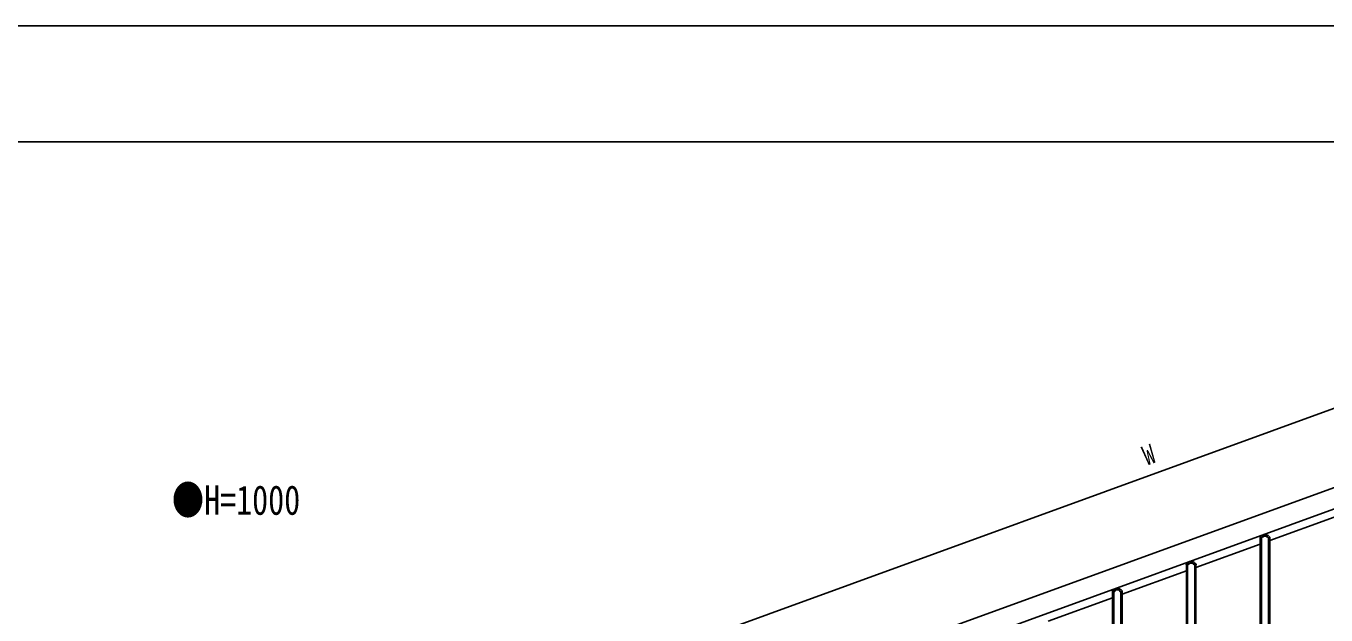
# Model space of a CAD drawing. Units: millimetres, scale not verified. Extents: x -4205 to 4205, y -2970 to 2970.
# Drawn here: x 10 to 2194, y 1980 to 2970 of the extents above; entities that cross this region are included whole.
import ezdxf
from ezdxf.enums import TextEntityAlignment as Align

# ---------------------------------------------------------------- set-up
doc = ezdxf.new("R2010")
doc.units = ezdxf.units.MM
doc.header["$LTSCALE"] = 12
for name, color, linetype in [('0-2_USER1', 3, 'Continuous'), ('0-4_YKK_A1', 4, 'Continuous'), ('0-5_YKK_D', 6, 'Continuous'), ('0-6_YKK_ZWAK', 7, 'Continuous')]:
    doc.layers.add(name, color=color, linetype=linetype)
doc.styles.add('ＭＳ ゴシック', font='')
doc.styles.get('ＭＳ ゴシック').set_extended_font_data('MS Gothic')

msp = doc.modelspace()

# ---------------------------------------------------------------- linework, layer by layer
at = {"layer": '0-4_YKK_A1'}
for p, q in [((1041.47, 1733.56), (2888.94, 2405.99)), ((1159.07, 1812.55), (2748.09, 2390.9)), ((2099.98, 2105), (2208.02, 2144.32)), ((1975.94, 2059.85), (2083.98, 2099.17)), ((2083.6, 2109.62), (2083.64, 2110.29)), ((2083.84, 2109.4), (2083.79, 2109.4)), ((2083.81, 2110.63), (2085.83, 2112.39)), ((2085.82, 2109.4), (2083.84, 2109.4)), ((2083.98, 2109.4), (2083.98, 1269.4)), ((2086.07, 2109.4), (2085.82, 2109.4)), ((2085.83, 2112.39), (2086.87, 2113.29)), ((2085.98, 2109.4), (2085.98, 1269.4)), ((2086.88, 2109.4), (2086.07, 2109.4)), ((2089.38, 2112.4), (2086.88, 2109.4)), ((2086.88, 2109.4), (2086.88, 2109.4)), ((2088.73, 2111.62), (2087.73, 2110.42)), ((2087.73, 2110.42), (2087.73, 2110.42)), ((2088.73, 2111.62), (2088.73, 2111.62)), ((2094.58, 2112.4), (2089.38, 2112.4)), ((2097.08, 2109.4), (2094.58, 2112.4)), ((2095.23, 2111.62), (2095.23, 2111.62)), ((2096.23, 2110.42), (2095.23, 2111.62)), ((2096.23, 2110.42), (2096.23, 2110.42)), ((2097.08, 2109.4), (2097.08, 2109.4)), ((2097.89, 2109.4), (2097.08, 2109.4)), ((2097.1, 2113.29), (2098.13, 2112.39)), ((2098.15, 2109.4), (2097.89, 2109.4)), ((2097.98, 2109.4), (2097.98, 1269.4)), ((2098.13, 2112.39), (2100.16, 2110.63)), ((2100.13, 2109.4), (2098.15, 2109.4)), ((2099.98, 2109.4), (2099.98, 1269.4)), ((2100.17, 2109.4), (2100.13, 2109.4)), ((2100.33, 2110.29), (2100.37, 2109.62)), ((1851.9, 2014.7), (1959.94, 2054.03)), ((1959.56, 2064.47), (1959.6, 2065.14)), ((1959.8, 2064.26), (1959.76, 2064.26)), ((1959.77, 2065.49), (1961.79, 2067.24)), ((1961.78, 2064.26), (1959.8, 2064.26)), ((1959.94, 2064.26), (1959.94, 1224.26)), ((1962.03, 2064.26), (1961.78, 2064.26)), ((1961.79, 2067.24), (1962.83, 2068.14)), ((1961.94, 2064.26), (1961.94, 1224.26)), ((1962.84, 2064.26), (1962.03, 2064.26)), ((1965.34, 2067.26), (1962.84, 2064.26)), ((1962.84, 2064.26), (1962.84, 2064.26)), ((1964.69, 2066.48), (1963.69, 2065.28)), ((1963.69, 2065.28), (1963.69, 2065.28)), ((1964.69, 2066.48), (1964.69, 2066.48)), ((1970.54, 2067.26), (1965.34, 2067.26)), ((1973.04, 2064.26), (1970.54, 2067.26)), ((1971.19, 2066.48), (1971.19, 2066.48)), ((1972.19, 2065.28), (1971.19, 2066.48)), ((1972.19, 2065.28), (1972.19, 2065.28)), ((1973.04, 2064.26), (1973.04, 2064.26)), ((1973.85, 2064.26), (1973.04, 2064.26)), ((1973.06, 2068.14), (1974.1, 2067.24)), ((1974.11, 2064.26), (1973.85, 2064.26)), ((1973.94, 2064.26), (1973.94, 1224.26)), ((1974.1, 2067.24), (1976.12, 2065.49)), ((1976.09, 2064.26), (1974.11, 2064.26)), ((1975.94, 2064.26), (1975.94, 1224.26)), ((1976.13, 2064.26), (1976.09, 2064.26)), ((1976.29, 2065.14), (1976.33, 2064.47)), ((1835.52, 2019.32), (1835.56, 2019.99)), ((1835.76, 2019.11), (1835.72, 2019.11)), ((1835.73, 2020.34), (1837.75, 2022.1)), ((1837.74, 2019.11), (1835.76, 2019.11)), ((1835.9, 2019.11), (1835.9, 1179.11)), ((1837.99, 2019.11), (1837.74, 2019.11)), ((1837.75, 2022.1), (1838.79, 2023)), ((1837.9, 2019.11), (1837.9, 1179.11)), ((1838.8, 2019.11), (1837.99, 2019.11)), ((1841.3, 2022.11), (1838.8, 2019.11)), ((1838.8, 2019.11), (1838.8, 2019.11)), ((1840.65, 2021.33), (1839.65, 2020.13)), ((1839.65, 2020.13), (1839.65, 2020.13)), ((1840.65, 2021.33), (1840.65, 2021.33)), ((1846.5, 2022.11), (1841.3, 2022.11)), ((1849, 2019.11), (1846.5, 2022.11)), ((1847.15, 2021.33), (1847.15, 2021.33)), ((1848.15, 2020.13), (1847.15, 2021.33)), ((1848.15, 2020.13), (1848.15, 2020.13)), ((1849, 2019.11), (1849, 2019.11)), ((1849.81, 2019.11), (1849, 2019.11)), ((1849.02, 2023), (1850.06, 2022.1)), ((1850.07, 2019.11), (1849.81, 2019.11)), ((1849.9, 2019.11), (1849.9, 1179.11)), ((1850.06, 2022.1), (1852.08, 2020.34)), ((1852.05, 2019.11), (1850.07, 2019.11)), ((1851.9, 2019.11), (1851.9, 1179.11)), ((1852.09, 2019.11), (1852.05, 2019.11)), ((1852.25, 2019.99), (1852.29, 2019.32)), ((1727.86, 1969.56), (1835.9, 2008.88))]:
    msp.add_line(p, q, dxfattribs=at)
for centre, radius, start, end in [((2083.79, 2109.6), 0.2, 176.5, 270), ((2084.14, 2110.26), 0.5, 131, 176.5), ((2091.98, 2107.4), 7.8, 49, 131), ((2099.83, 2110.26), 0.5, 3.5, 49), ((2100.17, 2109.6), 0.2, 270, 3.5), ((1959.76, 2064.46), 0.2, 176.5, 270), ((1960.1, 2065.11), 0.5, 131, 176.5), ((1967.94, 2062.26), 7.8, 49, 131), ((1975.79, 2065.11), 0.5, 3.5, 49), ((1976.13, 2064.46), 0.2, 270, 3.5), ((1835.72, 2019.31), 0.2, 176.5, 270), ((1836.06, 2019.96), 0.5, 131, 176.5), ((1843.9, 2017.11), 7.8, 49, 131), ((1851.75, 2019.96), 0.5, 3.5, 49), ((1852.09, 2019.31), 0.2, 270, 3.5)]:
    msp.add_arc(centre, radius, start, end, dxfattribs=at)
at = {"layer": '0-5_YKK_D'}
msp.add_line((982.88, 1881.44), (2838.77, 2556.93), dxfattribs=at)
at = {"layer": '0-6_YKK_ZWAK'}
msp.add_line((3895.02, 2775), (-3904.98, 2775), dxfattribs=at)
msp.add_lwpolyline([(-4205, -2970), (4205, -2970), (4205, 2970), (-4205, 2970)], close=True, dxfattribs=at)

# ---------------------------------------------------------------- texts
at = {"layer": '0-2_USER1', "style": 'ＭＳ ゴシック', "width": 0.8}
msp.add_text('●H=1000', height=49.49, dxfattribs=at).set_placement((255.4, 2133.5), align=Align.BOTTOM_LEFT)
at = {"layer": '0-5_YKK_D', "style": 'ＭＳ ゴシック', "width": 0.8}
msp.add_text('W', height=32.99, rotation=20, dxfattribs=at).set_placement((1897.16, 2221.66), align=Align.BOTTOM_LEFT)

doc.saveas('drawing.dxf')
